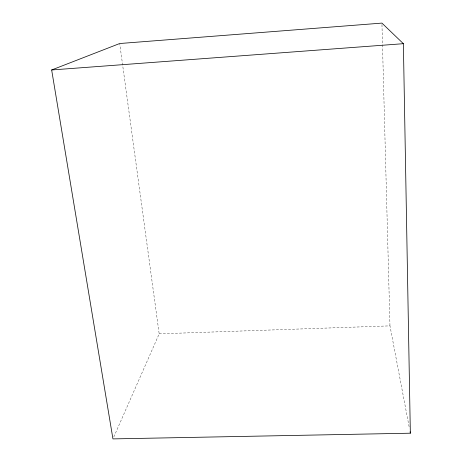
<?xml version="1.0" encoding="UTF-8"?>
<svg xmlns="http://www.w3.org/2000/svg" width="462" height="462" viewBox="0 0 462 462"><rect width="100%" height="100%" fill="white"/><g stroke="black" fill="none" stroke-linecap="round" stroke-linejoin="round"><path stroke-width="0.35" stroke-dasharray="2.31 1.73" d="M113.808 436.931L159.182 333.847L119.808 44.236M159.182 333.847L389.974 325.872L409.407 428.257M381.959 24.544L389.974 325.872"/><path stroke-width="0.69" d="M51.657 69.97L119.71 43.52L381.924 23.1L403.378 43.688L410.343 433.2L112.942 438.9L51.657 69.97L403.378 43.688M410.077 431.785L410.343 433.2"/></g></svg>
